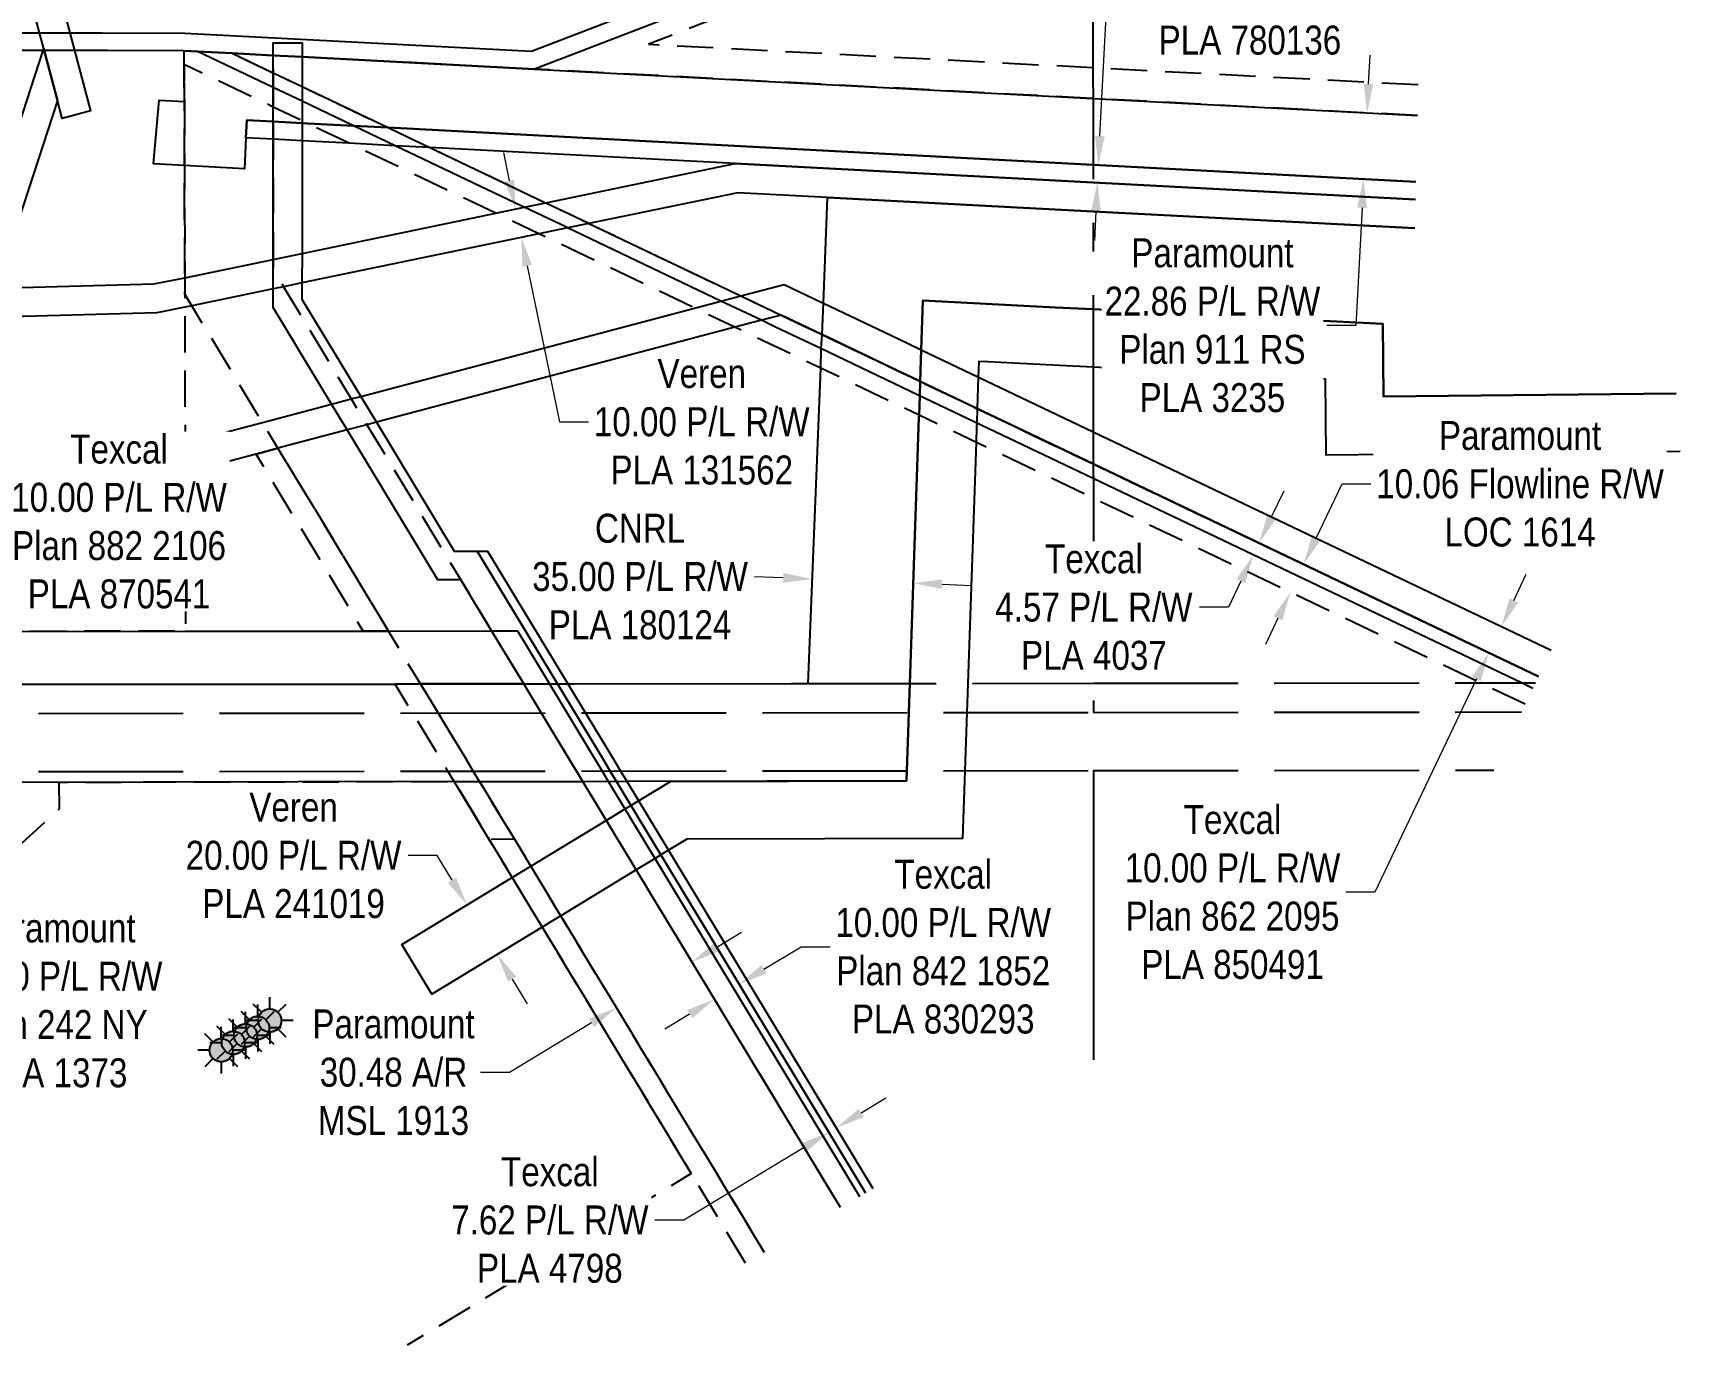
# Model space of a CAD drawing. Extents: x 497994 to 505890, y 6026126 to 6031630.
# Drawn here: x 501981 to 502549, y 6026143 to 6026602 of the extents above; entities that cross this region are included whole.
import ezdxf

# ---------------------------------------------------------------- set-up
doc = ezdxf.new("R2010")
doc.units = 0
doc.header["$LTSCALE"] = 5
doc.header["$PDMODE"] = 3
doc.header["$PDSIZE"] = 20
for name, pattern in [('foc-ACCESSROAD', [3.75, 2.5, -1.25]), ('foc-FLOWLINE', [3.75, 2.5, -1.25]), ('foc-QUARTERLINE', [33, 25, -3, 2, -3]), ('foc-UNSURVEYED', [12.5, 10, -2.5])]:
    doc.linetypes.add(name, pattern=pattern)
doc.layers.get('Defpoints').update_dxf_attribs({"color": 9})
for name, color, linetype in [('C-AR', 13, 'foc-ACCESSROAD'), ('C-RW', 13, 'Continuous'), ('C-WS', 13, 'foc-ACCESSROAD'), ('C-WS-S', 8, 'Continuous'), ('F-EZE', 190, 'foc-FLOWLINE'), ('F-RW', 190, 'Continuous'), ('F-WS', 190, 'foc-ACCESSROAD'), ('L-QSEC', 8, 'foc-QUARTERLINE'), ('L-USEC', 7, 'foc-UNSURVEYED')]:
    doc.layers.add(name, color=color, linetype=linetype)
for name, color, linetype, lineweight in [('C-RW-T', 13, 'Continuous', 9), ('F-AR-T', 190, 'Continuous', 9), ('F-FLOWLINE-T', 190, 'Continuous', 9), ('F-RW-T', 190, 'Continuous', 9)]:
    doc.layers.add(name, color=color, linetype=linetype, lineweight=lineweight)
doc.styles.add('80CG', font='ARIALN.TTF', dxfattribs={"height": 10})
doc.dimstyles.new('Compass 5 000', dxfattribs={"dimscale": 5, "dimtxt": 9, "dimasz": 2, "dimexe": 0.2, "dimexo": 0.0625, "dimgap": 0.5, "dimtad": 0, "dimtih": 1, "dimtoh": 1, "dimzin": 0, "dimdsep": 46, "dimtxsty": '80CG', "dimcen": 0.1, "dimse1": 1, "dimse2": 1, "dimclrd": 256, "dimclrt": 256, "dimaunit": 1, "dimadec": 4, "dimazin": 0, "dimtfac": 0.06, "dimtofl": 0, "dimtmove": 0, "dimatfit": 1, "dimfxl": 0.2, "dimtolj": 1, "dimtzin": 0, "dimlwd": -1, "dimarcsym": 0})

# ---------------------------------------------------------------- blocks, each defined once
blk = doc.blocks.new('*D446')
at = {"layer": 'Defpoints', "color": 0, "transparency": 16777216}
for p in [(502106.55, 6026448.81), (502080.47, 6026433.03), (502208.17, 6026280.79)]:
    blk.add_point(p, dxfattribs=at)
at = {"layer": 'F-AR-T', "transparency": 16777216}
for p, q in [((502216.73, 6026285.97), (502225.28, 6026291.14)), ((502173.53, 6026259.84), (502145.15, 6026242.68)), ((502145.15, 6026242.68), (502135.15, 6026242.68))]:
    blk.add_line(p, q, dxfattribs=at)
for points in [[(502215.86, 6026287.39), (502217.59, 6026284.54), (502208.17, 6026280.79)], [(502172.67, 6026261.27), (502174.39, 6026258.41), (502182.08, 6026265.02)]]:
    blk.add_solid(points, dxfattribs=at)
at = {"layer": 'F-AR-T', "transparency": 16777216, "insert": (502105.11, 6026242.68), "char_height": 10, "attachment_point": 5, "style": '80CG'}
blk.add_mtext('\\A1;Paramount\\P30.48 A/R\\PMSL 1913', dxfattribs=at)
blk = doc.blocks.new('*D454')
at = {"layer": 'Defpoints', "color": 0, "transparency": 16777216}
for p in [(501896.57, 6026328.14), (501910.73, 6026323.37), (501896.7, 6026281.72)]:
    blk.add_point(p, dxfattribs=at)
at = {"layer": 'F-RW-T', "transparency": 16777216}
for p, q in [((501873.07, 6026289.68), (501863.59, 6026292.87)), ((501906.18, 6026278.53), (501938.98, 6026267.49)), ((501938.98, 6026267.49), (501948.98, 6026267.49))]:
    blk.add_line(p, q, dxfattribs=at)
for points in [[(501873.6, 6026291.26), (501872.54, 6026288.1), (501882.54, 6026286.49)], [(501906.71, 6026280.11), (501905.65, 6026276.95), (501896.7, 6026281.72)]]:
    blk.add_solid(points, dxfattribs=at)
at = {"layer": 'F-RW-T', "transparency": 16777216, "insert": (501988.06, 6026267.49), "char_height": 10, "attachment_point": 5, "style": '80CG'}
blk.add_mtext('\\A1;Paramount\\P15.00 P/L R/W\\PPlan 242 NY\\PPLA 1373', dxfattribs=at)
blk = doc.blocks.new('*D471')
at = {"layer": 'Defpoints', "color": 0, "transparency": 16777216}
for p in [(502400.49, 6026576.21), (502441.33, 6026574.06), (502399.29, 6026553.39)]:
    blk.add_point(p, dxfattribs=at)
at = {"layer": 'F-RW-T', "transparency": 16777216}
for p, q in [((502441.85, 6026584.04), (502442.38, 6026594.03)), ((502439.6, 6026541.26), (502437.47, 6026500.66)), ((502437.47, 6026500.66), (502427.47, 6026500.66))]:
    blk.add_line(p, q, dxfattribs=at)
for points in [[(502440.19, 6026584.13), (502443.52, 6026583.96), (502441.33, 6026574.06)], [(502437.94, 6026541.35), (502441.27, 6026541.17), (502440.13, 6026551.25)]]:
    blk.add_solid(points, dxfattribs=at)
at = {"layer": 'F-RW-T', "transparency": 16777216, "insert": (502387.93, 6026500.66), "char_height": 10, "attachment_point": 5, "style": '80CG', "bg_fill": 3, "box_fill_scale": 1.1, "bg_fill_color": 256, "bg_fill_true_color": 13158600, "bg_fill_transparency": 0}
blk.add_mtext('\\A1;Paramount\\P22.86 P/L R/W\\PPlan 911 RS\\PPLA 3235', dxfattribs=at)
blk = doc.blocks.new('*D472')
at = {"layer": 'Defpoints', "color": 0, "transparency": 16777216}
for p in [(502402.07, 6026421.37), (502411.32, 6026416.95), (502413.3, 6026421.09)]:
    blk.add_point(p, dxfattribs=at)
at = {"layer": 'F-RW-T', "transparency": 16777216}
for p, q in [((502408.34, 6026434.53), (502412.65, 6026443.56)), ((502397.76, 6026412.34), (502393.45, 6026403.32)), ((502393.45, 6026403.32), (502383.45, 6026403.32))]:
    blk.add_line(p, q, dxfattribs=at)
for points in [[(502406.84, 6026435.25), (502409.85, 6026433.81), (502404.04, 6026425.5)], [(502396.26, 6026413.06), (502399.26, 6026411.63), (502402.07, 6026421.37)]]:
    blk.add_solid(points, dxfattribs=at)
at = {"layer": 'F-RW-T', "transparency": 16777216, "insert": (502347, 6026403.32), "char_height": 10, "attachment_point": 5, "style": '80CG', "bg_fill": 3, "box_fill_scale": 1.1, "bg_fill_color": 256, "bg_fill_true_color": 13158600, "bg_fill_transparency": 0}
blk.add_mtext('\\A1;Texcal\\P4.57 P/L R/W\\PPLA 4037', dxfattribs=at)
blk = doc.blocks.new('*D473')
at = {"layer": 'Defpoints', "color": 0, "transparency": 16777216}
for p in [(502428.75, 6026424.79), (502424.45, 6026415.77), (502483.42, 6026387.64)]:
    blk.add_point(p, dxfattribs=at)
at = {"layer": 'F-RW-T', "transparency": 16777216}
for p, q in [((502492.03, 6026405.68), (502496.33, 6026414.71)), ((502479.11, 6026378.61), (502443.96, 6026304.92)), ((502443.96, 6026304.92), (502433.96, 6026304.92))]:
    blk.add_line(p, q, dxfattribs=at)
for points in [[(502490.52, 6026406.4), (502493.53, 6026404.97), (502487.72, 6026396.66)], [(502477.61, 6026379.33), (502480.62, 6026377.9), (502483.42, 6026387.64)]]:
    blk.add_solid(points, dxfattribs=at)
at = {"layer": 'F-RW-T', "transparency": 16777216, "insert": (502394.87, 6026304.92), "char_height": 10, "attachment_point": 5, "style": '80CG'}
blk.add_mtext('\\A1;Texcal\\P10.00 P/L R/W\\PPlan 862 2095\\PPLA 850491', dxfattribs=at)
blk = doc.blocks.new('*D474')
at = {"layer": 'C-RW-T', "transparency": 16777216}
for p, q in [((502120.14, 6026317.59), (502110.14, 6026317.59)), ((502125.33, 6026309.05), (502120.14, 6026317.59)), ((502146.11, 6026274.88), (502151.3, 6026266.33))]:
    blk.add_line(p, q, dxfattribs=at)
for points in [[(502126.76, 6026309.91), (502123.91, 6026308.18), (502130.53, 6026300.5)], [(502147.53, 6026275.74), (502144.68, 6026274.01), (502140.91, 6026283.42)]]:
    blk.add_solid(points, dxfattribs=at)
at = {"layer": 'Defpoints', "color": 0, "transparency": 16777216}
for p in [(502164.82, 6026321.35), (502175.2, 6026304.27), (502140.91, 6026283.42)]:
    blk.add_point(p, dxfattribs=at)
at = {"layer": 'C-RW-T', "transparency": 16777216, "insert": (502070.6, 6026317.59), "char_height": 10, "width": 372.4986, "attachment_point": 5, "style": '80CG'}
blk.add_mtext('\\A1;Veren\\P20.00 P/L R/W\\PPLA 241019', dxfattribs=at)
blk = doc.blocks.new('*D475')
at = {"layer": 'Defpoints', "color": 0, "transparency": 16777216}
for p in [(502250.21, 6026425.41), (502285.04, 6026424.01), (502249.72, 6026413.07)]:
    blk.add_point(p, dxfattribs=at)
at = {"layer": 'F-RW-T', "transparency": 16777216}
for p, q in [((502239.73, 6026413.47), (502229.74, 6026413.87)), ((502294.54, 6026411.28), (502304.53, 6026410.88))]:
    blk.add_line(p, q, dxfattribs=at)
for points in [[(502239.79, 6026415.14), (502239.66, 6026411.81), (502249.72, 6026413.07)], [(502294.6, 6026412.94), (502294.47, 6026409.61), (502284.54, 6026411.68)]]:
    blk.add_solid(points, dxfattribs=at)
at = {"layer": 'F-RW-T', "transparency": 16777216, "insert": (502190.26, 6026413.87), "char_height": 10, "attachment_point": 5, "style": '80CG'}
blk.add_mtext('\\A1;CNRL\\P35.00 P/L R/W\\PPLA 180124', dxfattribs=at)
blk = doc.blocks.new('*D476')
at = {"layer": 'C-RW-T', "transparency": 16777216}
for p, q in [((502145.2, 6026550.64), (502143.17, 6026560.43)), ((502151.3, 6026521.25), (502162.48, 6026467.33)), ((502162.48, 6026467.33), (502172.48, 6026467.33))]:
    blk.add_line(p, q, dxfattribs=at)
for points in [[(502146.83, 6026550.97), (502143.57, 6026550.3), (502147.23, 6026540.84)], [(502152.93, 6026521.59), (502149.66, 6026520.92), (502149.27, 6026531.05)]]:
    blk.add_solid(points, dxfattribs=at)
at = {"layer": 'Defpoints', "color": 0, "transparency": 16777216}
for p in [(502109.89, 6026533.1), (502149.27, 6026531.05), (502111.92, 6026523.3)]:
    blk.add_point(p, dxfattribs=at)
at = {"layer": 'C-RW-T', "transparency": 16777216, "insert": (502211.57, 6026467.33), "char_height": 10, "attachment_point": 5, "style": '80CG'}
blk.add_mtext('\\A1;Veren\\P10.00 P/L R/W\\PPLA 131562', dxfattribs=at)
blk = doc.blocks.new('*D478')
at = {"layer": 'Defpoints', "color": 0, "transparency": 16777216}
for p in [(502278.13, 6026559.77), (502277.81, 6026553.68), (502348.55, 6026556.06)]:
    blk.add_point(p, dxfattribs=at)
at = {"layer": 'F-RW-T', "transparency": 16777216}
for p, q in [((502349.08, 6026566.05), (502352.13, 6026624.15)), ((502352.13, 6026624.15), (502362.13, 6026624.15)), ((502347.71, 6026539.99), (502347.18, 6026530))]:
    blk.add_line(p, q, dxfattribs=at)
for points in [[(502347.41, 6026566.14), (502350.74, 6026565.96), (502348.55, 6026556.06)], [(502346.04, 6026540.08), (502349.37, 6026539.9), (502348.23, 6026549.98)]]:
    blk.add_solid(points, dxfattribs=at)
at = {"layer": 'F-RW-T', "transparency": 16777216, "insert": (502400.87, 6026624.15), "char_height": 10, "attachment_point": 5, "style": '80CG'}
blk.add_mtext('\\A1;Paramount\\P6.10 P/L R/W\\PPlan 782 2906\\PPLA 780136', dxfattribs=at)
blk = doc.blocks.new('*D479')
at = {"layer": 'Defpoints', "color": 0, "transparency": 16777216}
for p in [(502118.58, 6026448.23), (502110.03, 6026443.06), (502215.94, 6026267.95)]:
    blk.add_point(p, dxfattribs=at)
at = {"layer": 'F-RW-T', "transparency": 16777216}
for p, q in [((502233.05, 6026278.3), (502245.87, 6026286.05)), ((502245.87, 6026286.05), (502255.87, 6026286.05)), ((502207.38, 6026262.78), (502198.83, 6026257.6))]:
    blk.add_line(p, q, dxfattribs=at)
for points in [[(502232.18, 6026279.73), (502233.91, 6026276.87), (502224.49, 6026273.12)], [(502206.52, 6026264.2), (502208.25, 6026261.35), (502215.94, 6026267.95)]]:
    blk.add_solid(points, dxfattribs=at)
at = {"layer": 'F-RW-T', "transparency": 16777216, "insert": (502294.95, 6026286.05), "char_height": 10, "attachment_point": 5, "style": '80CG'}
blk.add_mtext('\\A1;Texcal\\P10.00 P/L R/W\\PPlan 842 1852\\PPLA 830293', dxfattribs=at)
blk = doc.blocks.new('*D481')
at = {"layer": 'Defpoints', "color": 0, "transparency": 16777216}
for p in [(502236.91, 6026252.58), (502239.52, 6026254.16), (502255.45, 6026221.93)]:
    blk.add_point(p, dxfattribs=at)
at = {"layer": 'F-RW-T', "transparency": 16777216}
for p, q in [((502266.61, 6026228.68), (502275.17, 6026233.86)), ((502246.89, 6026216.76), (502205.37, 6026191.64)), ((502205.37, 6026191.64), (502195.37, 6026191.64))]:
    blk.add_line(p, q, dxfattribs=at)
for points in [[(502265.75, 6026230.11), (502267.48, 6026227.26), (502258.06, 6026223.51)], [(502246.03, 6026218.18), (502247.76, 6026215.33), (502255.45, 6026221.93)]]:
    blk.add_solid(points, dxfattribs=at)
at = {"layer": 'F-RW-T', "transparency": 16777216, "insert": (502159.11, 6026191.64), "char_height": 10, "attachment_point": 5, "style": '80CG', "bg_fill": 3, "box_fill_scale": 1.1, "bg_fill_color": 256, "bg_fill_true_color": 13158600, "bg_fill_transparency": 0}
blk.add_mtext('\\A1;Texcal\\P7.62 P/L R/W\\PPLA 4798', dxfattribs=at)
blk = doc.blocks.new('*D484')
at = {"layer": 'Defpoints', "color": 0, "transparency": 16777216}
for p in [(501862.36, 6026446.54), (501872.25, 6026445.08), (501872.6, 6026447.47)]:
    blk.add_point(p, dxfattribs=at)
at = {"layer": 'F-RW-T', "transparency": 16777216}
for p, q in [((501852.82, 6026450.4), (501842.93, 6026451.86)), ((501882.49, 6026446.01), (501971.24, 6026432.88))]:
    blk.add_line(p, q, dxfattribs=at)
for points in [[(501853.06, 6026452.04), (501852.58, 6026448.75), (501862.71, 6026448.93)], [(501882.74, 6026447.66), (501882.25, 6026444.36), (501872.6, 6026447.47)]]:
    blk.add_solid(points, dxfattribs=at)
at = {"layer": 'F-RW-T', "transparency": 16777216, "insert": (502010.33, 6026432.88), "char_height": 10, "attachment_point": 5, "style": '80CG', "bg_fill": 3, "box_fill_scale": 1.1, "bg_fill_color": 256, "bg_fill_true_color": 13158600, "bg_fill_transparency": 0}
blk.add_mtext('\\A1;Texcal\\P10.00 P/L R/W\\PPlan 882 2106\\PPLA 870541', dxfattribs=at)
blk = doc.blocks.new('GAS')
h = blk.add_hatch(color=255)
h.dxf.hatch_style = 1
edge = h.paths.add_edge_path()
edge.add_arc((0, 0), 0.9, 0, 360)
for p, q in [((-0.57, 0.57), (-1.14, 1.14)), ((0, 0.81), (0, 1.62)), ((0.57, 0.57), (1.14, 1.14)), ((-0.81, 0), (-1.62, 0)), ((1.62, 0), (0.81, 0)), ((-0.57, -0.57), (-1.14, -1.14)), ((0, -0.81), (0, -1.62)), ((1.14, -1.14), (0.57, -0.57))]:
    blk.add_line(p, q)
blk.add_circle((0, 0), 0.8)
blk = doc.blocks.new('*D524')
at = {"layer": 'Defpoints', "color": 0, "transparency": 16777216}
for p in [(502419.44, 6026418.16), (502431.24, 6026412.53), (502426.65, 6026402.89)]:
    blk.add_point(p, dxfattribs=at)
at = {"layer": 'F-FLOWLINE-T', "transparency": 16777216}
for p, q in [((502423.74, 6026427.18), (502432.68, 6026445.91)), ((502432.68, 6026445.91), (502442.68, 6026445.91)), ((502410.54, 6026399.5), (502406.23, 6026390.47))]:
    blk.add_line(p, q, dxfattribs=at)
for points in [[(502422.24, 6026427.9), (502425.25, 6026426.47), (502419.44, 6026418.16)], [(502409.03, 6026400.21), (502412.04, 6026398.78), (502414.84, 6026408.52)]]:
    blk.add_solid(points, dxfattribs=at)
at = {"layer": 'F-FLOWLINE-T', "transparency": 16777216, "insert": (502494.17, 6026445.91), "char_height": 10, "attachment_point": 5, "style": '80CG', "bg_fill": 3, "box_fill_scale": 1.1, "bg_fill_color": 256, "bg_fill_true_color": 13158600, "bg_fill_transparency": 0}
blk.add_mtext('\\A1;Paramount\\P10.06 Flowline R/W\\PLOC 1614', dxfattribs=at)

msp = doc.modelspace()

# ---------------------------------------------------------------- linework, layer by layer
at = {"layer": 'C-AR', "flags": 128}
msp.add_lwpolyline([(502134.894, 6026343.04), (502146.907, 6026323.176), (502138.147, 6026323.168), (502126.065, 6026343.146), (502134.894, 6026343.04)], close=True, dxfattribs=at)
at = {"layer": 'C-RW'}
for points in [[(501967.991, 6026513.486), (502022.293, 6026514.997), (502033.022, 6026517.136), (502063.527, 6026523.463), (502073.522, 6026525.548), (502140.413, 6026539.434), (502150.277, 6026541.477), (502157.688, 6026543.015), (502223.086, 6026556.554), (502346.702, 6026550.061), (502458.047, 6026544.207)], [(502457.8, 6026534.212), (502346.708, 6026540.053), (502255.036, 6026544.873), (502223.991, 6026546.505), (502172.612, 6026535.896), (502165.2, 6026534.356), (502155.352, 6026532.308), (502073.515, 6026515.332), (502067.13, 6026514.007), (502063.519, 6026513.258), (502035.48, 6026507.439), (502033.043, 6026507.015), (502023.387, 6026505.019), (501973.121, 6026503.627)], [(502549.423, 6026457.147), (502427.23, 6026455.858), (502426.953, 6026482.14), (502346.74, 6026486.214), (502332.861, 6026486.919), (502310.404, 6026488.06), (502307.258, 6026488.219), (502307.163, 6026485.444), (502307.073, 6026482.828), (502306.699, 6026471.934), (502306.527, 6026466.942), (502306.482, 6026465.63), (502306.3, 6026460.302), (502303.44, 6026377.026), (502302.404, 6026346.866), (502301.599, 6026323.415), (502206.449, 6026323.267), (502200.069, 6026319.388), (502197.466, 6026317.805), (502195.437, 6026316.572), (502188.929, 6026312.614), (502162.874, 6026296.774), (502160.02, 6026295.038), (502156.466, 6026292.878), (502122.73, 6026272.367), (502118.384, 6026269.725), (502108, 6026286.805), (502146.121, 6026309.982), (502152.529, 6026313.878), (502159.039, 6026317.837), (502178.583, 6026329.719), (502185.093, 6026333.677), (502187.122, 6026334.911), (502189.725, 6026336.493), (502200.769, 6026343.172), (502282.269, 6026343.389), (502282.388, 6026346.845), (502283.423, 6026377.004), (502286.576, 6026468.829), (502286.606, 6026469.697), (502286.834, 6026476.336), (502287.006, 6026481.328), (502287.38, 6026492.222), (502287.964, 6026509.229), (502333.752, 6026506.904), (502346.728, 6026506.245), (502446.757, 6026501.164), (502447.022, 6026476.072), (502548.132, 6026477.138)]]:
    msp.add_lwpolyline(points, dxfattribs=at)
at = {"layer": 'C-WS', "flags": 128}
msp.add_lwpolyline([(501965.554, 6026188.158), (501920.054, 6026269.87), (501989.723, 6026333.725), (501989.695, 6026342.906), (502126.065, 6026343.146), (502138.147, 6026323.168), (502207.96, 6026207.733), (502109.832, 6026148.423)], dxfattribs=at)
at = {"layer": 'F-EZE', "flags": 128}
msp.add_lwpolyline([(502103.397, 6026395.121), (502094.634, 6026395.113), (502057.665, 6026456.238), (502065.222, 6026458.239), (502103.397, 6026395.121)], close=True, dxfattribs=at)
msp.add_lwpolyline([(502226.677, 6026176.792), (502126.065, 6026343.146), (502123.923, 6026346.68), (502105.697, 6026376.819), (502114.458, 6026376.829), (502130.196, 6026350.808), (502132.685, 6026346.689), (502134.931, 6026342.98), (502233.147, 6026180.587)], dxfattribs=at)
at = {"layer": 'F-RW'}
for points in [[(501960.873, 6026724.047), (501984.568, 6026634.644), (501986.575, 6026627.069), (501988.679, 6026619.132), (501989.537, 6026615.894), (501993.294, 6026601.716), (501994.912, 6026595.615), (502000.439, 6026574.759), (501990.721, 6026572.183), (501989.089, 6026578.335), (501984.503, 6026595.635), (501984.343, 6026596.239), (501982.884, 6026601.736), (501976.339, 6026626.395)], [(501966.164, 6026601.767), (501982.884, 6026601.736), (501993.294, 6026601.716), (502002.404, 6026601.698), (502004.498, 6026601.694), (502033.035, 6026601.64), (502152.781, 6026595.342), (502316.533, 6026658.301), (502346.63, 6026670.029), (502447.963, 6026709.516), (502459.592, 6026714.295)], [(502461.579, 6026708.52), (502450.229, 6026703.855), (502346.634, 6026663.486), (502318.735, 6026652.614), (502153.758, 6026589.184), (502073.566, 6026593.402), (502063.571, 6026593.928), (502049.405, 6026594.672), (502037.446, 6026595.302), (502032.869, 6026595.542), (502006.378, 6026595.593), (502004.285, 6026595.597), (501994.912, 6026595.615), (501984.503, 6026595.635), (501984.147, 6026595.635), (501976.628, 6026595.65)], [(502259.448, 6026196.014), (502170.59, 6026342.938), (502168.3, 6026346.726), (502165.81, 6026350.841), (502150.068, 6026376.865), (502139.003, 6026395.156), (502128.361, 6026412.751), (502120.455, 6026412.759), (502089.12, 6026464.565), (502083.731, 6026473.475), (502063.517, 6026506.898), (502063.519, 6026513.258), (502063.525, 6026519.951), (502063.527, 6026523.463), (502063.528, 6026524.473), (502063.553, 6026564.952), (502063.557, 6026571.052), (502063.56, 6026576.094), (502063.564, 6026582.841), (502063.567, 6026587.915), (502063.571, 6026593.928), (502063.574, 6026598.266), (502073.569, 6026598.258), (502073.566, 6026593.402), (502073.559, 6026583.149), (502073.556, 6026578.075), (502073.551, 6026571.328), (502073.551, 6026570.527), (502073.547, 6026564.427), (502073.522, 6026525.548), (502073.515, 6026515.332), (502073.513, 6026509.68), (502093.799, 6026476.14), (502099.188, 6026467.23), (502126.092, 6026422.746), (502133.998, 6026422.74), (502161.741, 6026376.877), (502177.48, 6026350.854), (502179.97, 6026346.738), (502182.258, 6026342.954), (502268.068, 6026201.07)], [(501973.093, 6026561.521), (501984.147, 6026595.635), (501984.343, 6026596.239), (501984.503, 6026595.635), (501989.089, 6026578.335), (501974.04, 6026532.079)], [(502458.197, 6026550.295), (502346.698, 6026556.16), (502103.301, 6026568.961), (502091.343, 6026569.59), (502075.44, 6026570.427), (502073.551, 6026570.527), (502063.557, 6026571.052), (502054.488, 6026571.53), (502054.168, 6026565.446), (502053.609, 6026554.8), (502032.947, 6026555.886), (502022.244, 6026556.448), (502024.141, 6026578.492), (502032.885, 6026578.029), (502032.861, 6026590.733), (502032.869, 6026595.542), (502037.446, 6026595.302), (502049.405, 6026594.672), (502063.571, 6026593.928), (502073.566, 6026593.402), (502153.758, 6026589.184), (502346.684, 6026579.037), (502458.761, 6026573.141)], [(502498.609, 6026375.315), (502494.642, 6026377.207), (502346.763, 6026447.749), (502286.255, 6026476.612), (502252.668, 6026492.634), (502237.017, 6026500.101), (502232.146, 6026502.424), (502218.209, 6026509.073), (502165.199, 6026534.357), (502164.576, 6026534.656), (502150.277, 6026541.477), (502149.643, 6026541.78), (502105.716, 6026562.735), (502091.343, 6026569.59), (502073.556, 6026578.075), (502063.564, 6026582.841), (502037.446, 6026595.302), (502049.405, 6026594.672), (502063.567, 6026587.915), (502073.559, 6026583.149), (502103.301, 6026568.961), (502117.674, 6026562.104), (502157.127, 6026543.284), (502157.688, 6026543.016), (502172.077, 6026536.153), (502172.611, 6026535.896), (502225.051, 6026510.882), (502238.988, 6026504.233), (502252.792, 6026497.649), (502286.379, 6026481.627), (502346.76, 6026452.826), (502500.587, 6026379.45)], [(502458.047, 6026544.207), (502346.702, 6026550.061), (502223.086, 6026556.554), (502117.674, 6026562.104), (502105.716, 6026562.735), (502089.813, 6026563.571), (502073.547, 6026564.427), (502063.553, 6026564.952), (502054.168, 6026565.446), (502054.488, 6026571.53), (502063.557, 6026571.052), (502073.551, 6026570.527), (502075.44, 6026570.427), (502091.343, 6026569.59), (502103.301, 6026568.961), (502346.698, 6026556.16), (502458.197, 6026550.295)], [(501964.704, 6026376.677), (502105.698, 6026376.819), (502114.459, 6026376.829), (502150.068, 6026376.865), (502158.968, 6026376.874), (502161.741, 6026376.877), (502165.297, 6026376.881), (502248.273, 6026376.968), (502252.64, 6026485.948), (502252.798, 6026492.573), (502253.127, 6026497.489), (502253.565, 6026508.353), (502255.036, 6026544.873), (502346.708, 6026540.053), (502457.8, 6026534.212)], [(501953.91, 6026439.111), (502033.135, 6026460.082), (502059.833, 6026467.149), (502083.731, 6026473.475), (502090.544, 6026475.279), (502093.799, 6026476.14), (502209.107, 6026506.664), (502218.209, 6026509.073), (502225.051, 6026510.882), (502239.977, 6026514.835), (502253.062, 6026508.593), (502253.565, 6026508.353), (502279.496, 6026495.983), (502286.648, 6026492.572), (502287.38, 6026492.222), (502346.754, 6026463.9), (502504.899, 6026388.462)], [(502548.132, 6026477.138), (502447.022, 6026476.072), (502446.757, 6026501.164), (502346.728, 6026506.245), (502333.752, 6026506.904), (502287.964, 6026509.229), (502287.38, 6026492.222), (502287.006, 6026481.328), (502286.834, 6026476.336), (502286.606, 6026469.697), (502286.576, 6026468.829), (502283.423, 6026377.004), (502282.388, 6026346.845), (502282.269, 6026343.389), (502185.737, 6026343.113), (502182.198, 6026343.086), (502179.401, 6026343.09), (502170.522, 6026343.051), (502134.891, 6026343.045), (502126.065, 6026343.146), (501964.771, 6026342.852)], [(502500.588, 6026379.451), (502346.76, 6026452.826), (502287.006, 6026481.328), (502286.379, 6026481.627), (502279.057, 6026485.119), (502253.127, 6026497.489), (502252.792, 6026497.649), (502238.988, 6026504.233), (502232.146, 6026502.424), (502223.043, 6026500.015), (502099.188, 6026467.23), (502095.934, 6026466.368), (502089.12, 6026464.565), (502065.222, 6026458.239), (502057.665, 6026456.238), (502033.155, 6026449.751), (501953.93, 6026428.78)], [(502268.068, 6026201.07), (502182.258, 6026342.954), (502179.97, 6026346.738), (502177.48, 6026350.854), (502161.741, 6026376.877), (502133.998, 6026422.74), (502137.562, 6026422.737), (502165.297, 6026376.881), (502181.037, 6026350.858), (502183.527, 6026346.742), (502185.798, 6026342.986), (502270.696, 6026202.612)], [(501964.669, 6026394.984), (502033.262, 6026395.051), (502094.634, 6026395.113), (502103.397, 6026395.121), (502139.003, 6026395.155), (502147.905, 6026395.164), (502158.968, 6026376.874), (502177.192, 6026346.735), (502179.417, 6026343.062), (502266.021, 6026199.869)], [(502259.448, 6026196.014), (502170.596, 6026342.927), (502168.3, 6026346.726), (502165.809, 6026350.84), (502150.068, 6026376.865), (502114.458, 6026376.829), (502105.697, 6026376.819), (501964.704, 6026376.677), (501954.032, 6026376.667), (501931.748, 6026376.645), (501923.466, 6026376.637), (501912.896, 6026376.626), (501892.25, 6026376.606), (501887.792, 6026346.444), (501887.239, 6026342.734), (501876.094, 6026267.381), (501873.37, 6026259.303), (501749.953, 6026146.179)]]:
    msp.add_lwpolyline(points, dxfattribs=at)
at = {"layer": 'F-WS', "flags": 128}
for points in [[(502463.565, 6026702.744), (502452.495, 6026698.194), (502346.637, 6026656.944), (502320.935, 6026646.929), (502193.153, 6026597.799), (502346.678, 6026589.724), (502459.024, 6026583.815)], [(502233.147, 6026180.587), (502134.95, 6026342.947), (502132.685, 6026346.689), (502130.194, 6026350.806), (502114.458, 6026376.829), (502103.397, 6026395.122), (502065.222, 6026458.239), (502059.833, 6026467.149), (502035.48, 6026507.439), (502034.788, 6026508.559), (502033.034, 6026511.459), (502033.022, 6026517.136), (502033.021, 6026518.343), (502032.947, 6026555.886), (502032.885, 6026578.029), (502032.861, 6026590.733), (502032.869, 6026595.542), (502037.446, 6026595.302), (502049.405, 6026594.672), (502063.571, 6026593.928), (502063.567, 6026587.915), (502063.564, 6026582.841), (502063.56, 6026576.094), (502063.557, 6026571.052), (502063.553, 6026564.952), (502063.528, 6026524.473), (502063.527, 6026523.463), (502063.525, 6026519.951), (502066.48, 6026515.066), (502067.13, 6026514.007), (502090.544, 6026475.279), (502095.934, 6026466.368), (502128.361, 6026412.751), (502139.003, 6026395.156), (502150.068, 6026376.865), (502165.81, 6026350.841), (502168.3, 6026346.726), (502170.59, 6026342.938), (502259.448, 6026196.014)], [(502458.761, 6026573.141), (502346.684, 6026579.037), (502153.758, 6026589.184), (502073.566, 6026593.402), (502063.571, 6026593.928), (502049.405, 6026594.672), (502063.567, 6026587.915), (502073.559, 6026583.149), (502103.301, 6026568.961), (502117.674, 6026562.104), (502157.127, 6026543.283), (502157.688, 6026543.015), (502172.077, 6026536.152), (502172.612, 6026535.896), (502225.051, 6026510.882), (502238.988, 6026504.233), (502252.792, 6026497.649), (502253.127, 6026497.489), (502279.057, 6026485.119), (502286.379, 6026481.627), (502287.006, 6026481.328), (502346.76, 6026452.826), (502500.588, 6026379.451)], [(502495.978, 6026369.816), (502480.513, 6026377.194), (502346.767, 6026440.998), (502286.606, 6026469.696), (502252.639, 6026485.93), (502223.043, 6026500.015), (502209.107, 6026506.664), (502155.352, 6026532.308), (502140.413, 6026539.434), (502089.813, 6026563.571), (502075.44, 6026570.427), (502073.551, 6026571.328), (502063.56, 6026576.094), (502032.863, 6026590.733), (502032.888, 6026578.029), (502032.947, 6026555.886), (502033.021, 6026518.343), (502033.022, 6026517.136), (502033.034, 6026511.459), (502033.043, 6026507.015), (502033.135, 6026460.082), (502033.155, 6026449.751), (502033.262, 6026395.052), (501964.669, 6026394.984), (501964.704, 6026376.677), (501964.763, 6026346.519), (501964.771, 6026342.852), (501964.799, 6026328.623), (501889.149, 6026259.282), (501858.734, 6026231.403), (501765.778, 6026146.203)]]:
    msp.add_lwpolyline(points, dxfattribs=at)
at = {"layer": 'L-QSEC', "flags": 128}
for points in [[(502346.328, 6027171.143), (502346.812, 6026367.02)], [(502346.824, 6026346.914), (502346.884, 6026246.967)]]:
    msp.add_lwpolyline(points, dxfattribs=at)
at = {"layer": 'L-USEC', "flags": 128}
for points in [[(501555.05, 6026376.291), (502346.806, 6026377.073)], [(502346.806, 6026377.073), (502499.522, 6026377.223)], [(501545.002, 6026366.228), (502346.804, 6026367.02)], [(502346.804, 6026367.02), (502494.71, 6026367.165)], [(501545.011, 6026346.122), (502346.824, 6026346.914)], [(502346.824, 6026346.914), (502485.086, 6026347.05)]]:
    msp.add_lwpolyline(points, dxfattribs=at)

# ---------------------------------------------------------------- block references
at = {"layer": 'C-WS-S', "xscale": 4.997354999999984, "yscale": 4.997354999999984, "zscale": 4.997354999999984}
for p in [(502062.377, 6026260.587), (502054.002, 6026255.465), (502058.222, 6026258.026), (502045.626, 6026250.342), (502049.782, 6026252.903), (502049.782, 6026252.903)]:
    msp.add_blockref('GAS', p, dxfattribs=at)

# ---------------------------------------------------------------- dimensions: what is measured, and where the dimension line sits
at = {"layer": 'C-RW-T'}
for base, p1, p2, angle, text, picture, middle in [((502149.265, 6026531.045), (502109.89, 6026533.098), (502111.923, 6026523.299), 281.71883, 'Veren\\P10.00 P/L R/W\\PPLA 131562', '*D476', (502211.567, 6026467.334)), ((502140.914, 6026283.422), (502164.816, 6026321.349), (502175.201, 6026304.268), 301.29866, 'Veren\\P20.00 P/L R/W\\PPLA 241019', '*D474', (502070.599, 6026317.592))]:
    dim = msp.add_linear_dim(base=base, p1=p1, p2=p2, angle=angle, text=text, dimstyle='Compass 5 000', dxfattribs=at)
    dim.commit()
    dim.dimension.update_dxf_attribs({"geometry": picture, "text_midpoint": middle, "dimtype": 161})
at = {"layer": 'F-AR-T'}
dim = msp.add_linear_dim(base=(502208.17, 6026280.792), p1=(502080.467, 6026433.034), p2=(502106.552, 6026448.811), angle=31.16562, text='Paramount\\P30.48 A/R\\PMSL 1913', dimstyle='Compass 5 000', dxfattribs=at)
dim.commit()
dim.dimension.update_dxf_attribs({"geometry": '*D446', "text_midpoint": (502105.108, 6026242.679), "dimtype": 161})
at = {"layer": 'F-RW-T'}
for base, p1, p2, angle, text, picture, middle in [((502249.72, 6026413.071), (502285.037, 6026424.011), (502250.214, 6026425.406), 177.70545, 'CNRL\\P35.00 P/L R/W\\PPLA 180124', '*D475', (502190.265, 6026413.872)), ((501896.703, 6026281.719), (501896.569, 6026328.142), (501910.728, 6026323.375), 341.39231, 'Paramount\\P15.00 P/L R/W\\PPlan 242 NY\\PPLA 1373', '*D454', (501988.062, 6026267.486))]:
    dim = msp.add_linear_dim(base=base, p1=p1, p2=p2, angle=angle, text=text, dimstyle='Compass 5 000', dxfattribs=at)
    dim.commit()
    dim.dimension.update_dxf_attribs({"geometry": picture, "text_midpoint": middle, "dimtype": 161})

# ---------------------------------------------------------------- next in the draw order: dimensions: what is measured, and where the dimension line sits
for base, p1, p2, angle, text, picture, middle in [((502441.329, 6026574.058), (502399.293, 6026553.393), (502400.493, 6026576.206), 86.98892, 'Paramount\\P22.86 P/L R/W\\PPlan 911 RS\\PPLA 3235', '*D471', (502387.928, 6026500.656)), ((501872.601, 6026447.471), (501862.359, 6026446.537), (501872.247, 6026445.075), 351.58863, 'Texcal\\P10.00 P/L R/W\\PPlan 882 2106\\PPLA 870541', '*D484', (502010.327, 6026432.885))]:
    dim = msp.add_linear_dim(base=base, p1=p1, p2=p2, angle=angle, text=text, dimstyle='Compass 5 000', override={"dimtfill": 1}, dxfattribs=at)
    dim.commit()
    dim.dimension.update_dxf_attribs({"geometry": picture, "text_midpoint": middle, "dimtype": 161})

# ---------------------------------------------------------------- next in the draw order: dimensions: what is measured, and where the dimension line sits
dim = msp.add_linear_dim(base=(502348.553, 6026556.063), p1=(502277.813, 6026553.68), p2=(502278.133, 6026559.766), angle=86.98941, text='Paramount\\P6.10 P/L R/W\\PPlan 782 2906\\PPLA 780136', dimstyle='Compass 5 000', dxfattribs=at)
dim.commit()
dim.dimension.update_dxf_attribs({"geometry": '*D478', "text_midpoint": (502400.869, 6026624.151), "dimtype": 161})
dim = msp.add_linear_dim(base=(502402.065, 6026421.368), p1=(502413.296, 6026421.088), p2=(502411.323, 6026416.952), angle=244.49776, text='Texcal\\P4.57 P/L R/W\\PPLA 4037', dimstyle='Compass 5 000', override={"dimtfill": 1}, dxfattribs=at)
dim.commit()
dim.dimension.update_dxf_attribs({"geometry": '*D472', "text_midpoint": (502347.005, 6026403.317), "dimtype": 161})

# ---------------------------------------------------------------- next in the draw order: dimensions: what is measured, and where the dimension line sits
for base, p1, p2, angle, text, picture, middle in [((502215.94, 6026267.952), (502118.576, 6026448.234), (502110.025, 6026443.063), 211.16748, 'Texcal\\P10.00 P/L R/W\\PPlan 842 1852\\PPLA 830293', '*D479', (502294.953, 6026286.053)), ((502483.419, 6026387.64), (502428.752, 6026424.785), (502424.45, 6026415.768), 244.49921, 'Texcal\\P10.00 P/L R/W\\PPlan 862 2095\\PPLA 850491', '*D473', (502394.874, 6026304.916))]:
    dim = msp.add_linear_dim(base=base, p1=p1, p2=p2, angle=angle, text=text, dimstyle='Compass 5 000', dxfattribs=at)
    dim.commit()
    dim.dimension.update_dxf_attribs({"geometry": picture, "text_midpoint": middle, "dimtype": 161})

# ---------------------------------------------------------------- next in the draw order: dimensions: what is measured, and where the dimension line sits
at = {"layer": 'F-FLOWLINE-T'}
dim = msp.add_linear_dim(base=(502419.439, 6026418.158), p1=(502426.647, 6026402.891), p2=(502431.244, 6026412.527), angle=64.49897, text='Paramount\\P10.06 Flowline R/W\\PLOC 1614', dimstyle='Compass 5 000', override={"dimtfill": 1}, dxfattribs=at)
dim.commit()
dim.dimension.update_dxf_attribs({"geometry": '*D524', "text_midpoint": (502494.171, 6026445.91), "dimtype": 161})
at = {"layer": 'F-RW-T'}
dim = msp.add_linear_dim(base=(502255.45, 6026221.932), p1=(502239.52, 6026254.16), p2=(502236.913, 6026252.583), angle=211.16501, text='Texcal\\P7.62 P/L R/W\\PPLA 4798', dimstyle='Compass 5 000', override={"dimtfill": 1}, dxfattribs=at)
dim.commit()
dim.dimension.update_dxf_attribs({"geometry": '*D481', "text_midpoint": (502159.114, 6026191.642), "dimtype": 161})

doc.saveas('drawing.dxf')
